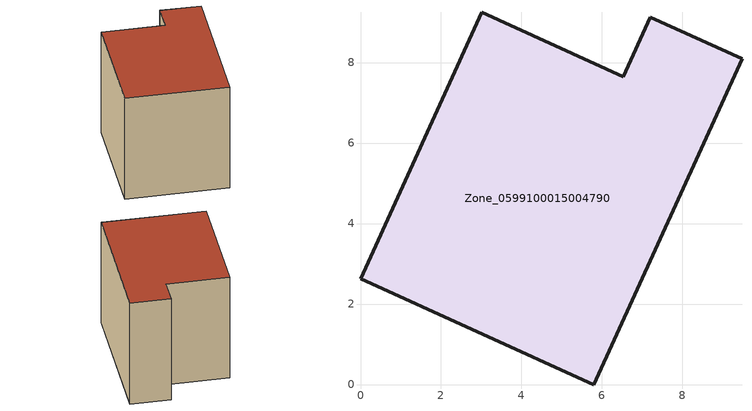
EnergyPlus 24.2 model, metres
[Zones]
Zone_0599100015004790
 floor ground (C_G): 5.8,0 0,2.63 3.01,9.24 6.53,7.65 7.2,9.12 9.48,8.09 z0.8
 wall outside (C_F): 5.8,0 9.48,8.09 7.2,9.12 6.53,7.65 3.01,9.24 0,2.63 5.8,0 z0.8:7.93
 roof outside (C_R): 0,2.63 5.8,0 9.48,8.09 7.2,9.12 6.53,7.65 3.01,9.24 z7.93
[BUILDING]
Pand.0599100015004790: North Axis=0; Terrain=City; Loads Convergence Tolerance Value=0.04; Temperature Convergence Tolerance Value=0.4; Solar Distribution=FullExterior; Maximum Number of Warmup Days=25; Minimum Number of Warmup Days=1
[Site:Location]
Rotterdam.The.Hague.AP_ZH_NLD Design_Conditions: Latitude=51.96; Longitude=4.45; Time Zone=1; Elevation=-4.5
[SITE:GROUNDTEMPERATURE:BUILDINGSURFACE]
18, 18, 18, 18, 18, 18, 18, 18, 18, 18, 18, 18
[MATERIAL] Thermal Absorptance=0.9; Solar Absorptance=0.7; Visible Absorptance=0.7
Name | Roughness | Thickness | Conductivity | Density | Specific Heat
G.TI.1965-1974 | MediumSmooth | 0.15 | 0.882353 | 540 | 1210
F.TI.1965-1974 | Rough | 0.3 | 0.697674 | 1920 | 840
R.TI.1965-1974 | MediumRough | 0.2 | 0.232558 | 1500 | 1000
[CONSTRUCTION]
C_G: G.TI.1965-1974
C_F: F.TI.1965-1974
C_R: R.TI.1965-1974
[ZONE]
Zone_0599100015004790: Type=1; Multiplier=1; Ceiling Height=Autocalculate; Volume=Autocalculate; Floor Area=autocalculate; Part of Total Floor Area=Yes
[ZONEINFILTRATION:DESIGNFLOWRATE]
Infil_Zone_0599100015004790: Zone or ZoneList or Space or SpaceList=Zone_0599100015004790; Schedule=AlwaysOn; Design Flow Rate Calculation Method=Flow/Area; Flow Rate per Floor Area=0.003; Constant Term Coefficient=1; Temperature Term Coefficient=0; Velocity Term Coefficient=0; Velocity Squared Term Coefficient=0
[HVACTEMPLATE:ZONE:IDEALLOADSAIRSYSTEM]
Zone_0599100015004790: Maximum Heating Supply Air Temperature=50; Minimum Cooling Supply Air Temperature=13; Maximum Heating Supply Air Humidity Ratio=0.0156; Minimum Cooling Supply Air Humidity Ratio=0.0077; Heating Limit=NoLimit; Cooling Limit=NoLimit; Dehumidification Control Type=ConstantSensibleHeatRatio; Cooling Sensible Heat Ratio=0.7; Dehumidification Setpoint=60; Humidification Control Type=None; Humidification Setpoint=30; Outdoor Air Method=None; Outdoor Air Flow Rate per Person=0.00944; Outdoor Air Flow Rate per Zone Floor Area=0; Outdoor Air Flow Rate per Zone=0; Demand Controlled Ventilation Type=None; Outdoor Air Economizer Type=NoEconomizer; Heat Recovery Type=None; Sensible Heat Recovery Effectiveness=0.7; Latent Heat Recovery Effectiveness=0.65
[ZONECONTROL:THERMOSTAT]
ThermostatControl_Zone_0599100015004790: Zone or ZoneList=Zone_0599100015004790; Control Type Schedule=DualSetpointControlType; Control 1=Thermostat_Zone_0599100015004790; Temperature Difference Between Cutout And Setpoint=0
[THERMOSTATSETPOINT:DUALSETPOINT]
Thermostat_Zone_0599100015004790: Heating Setpoint Temperature Schedule=HeatingSetpoint_Zone_0599100015004790; Cooling Setpoint Temperature Schedule=CoolingSetpoint_Zone_0599100015004790
[SCHEDULE:COMPACT]
HeatingSetpoint_Zone_0599100015004790: Through: 12/31, For: AllDays, Until: 24:00, 21
CoolingSetpoint_Zone_0599100015004790: Through: 12/31, For: AllDays, Until: 24:00, 24
DualSetpointControlType: Through: 12/31, For: AllDays, Until: 24:00, 4
AlwaysOn: Through: 12/31, For: AllDays, Until: 24:00, 1
